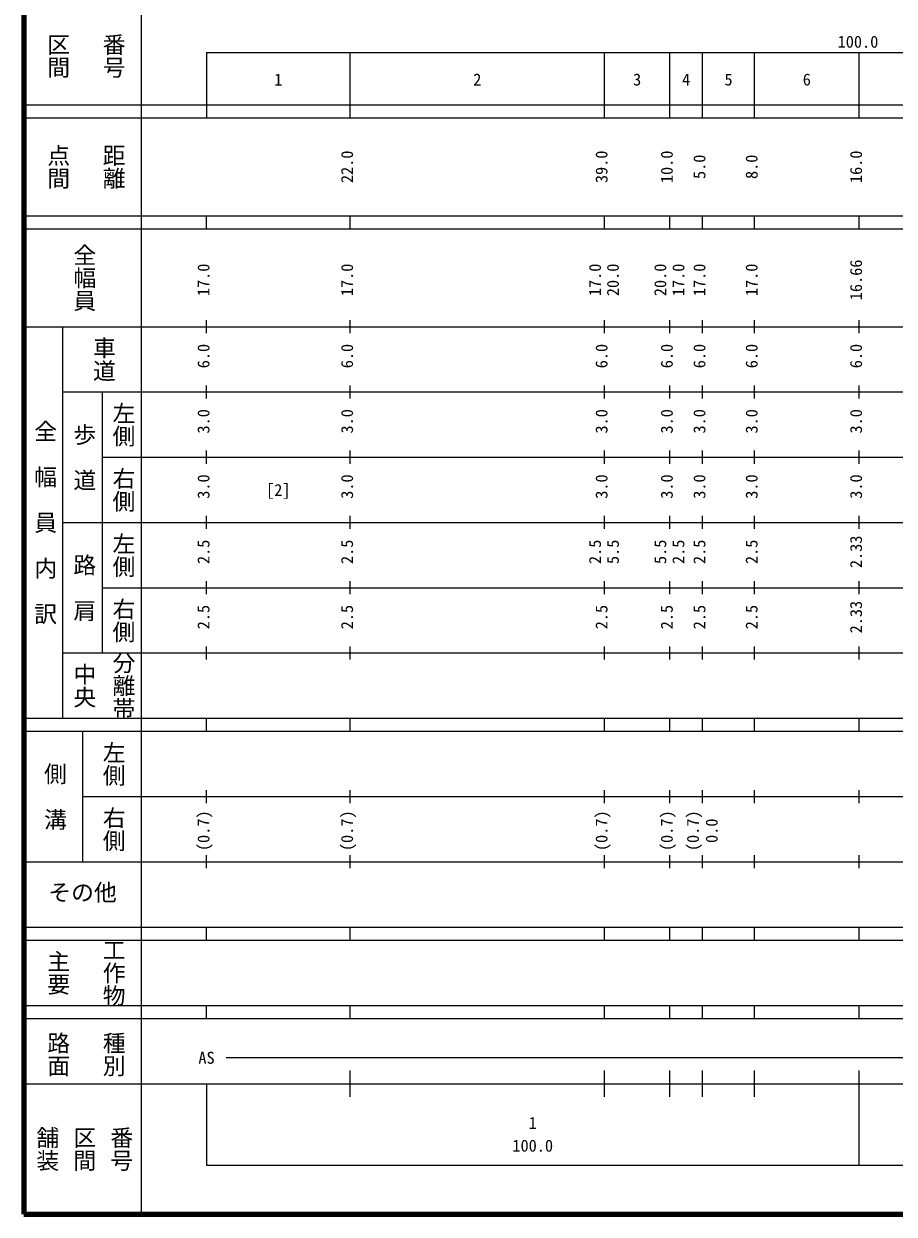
# Model space of a CAD drawing. Units: millimetres, scale not verified. Extents: x 40000 to 680000, y 20000 to 380000.
# Drawn here: x 40000 to 173388, y 20000 to 202409 of the extents above; entities that cross this region are included whole.
import ezdxf
from ezdxf.enums import TextEntityAlignment as Align

# ---------------------------------------------------------------- set-up
doc = ezdxf.new("R2010")
doc.units = ezdxf.units.MM
doc.header["$LTSCALE"] = 1000
doc.layers.add('M-TTL', color=2, linetype='Continuous', lineweight=140)
doc.layers.add('M-TTL-BAND', color=7, linetype='Continuous', lineweight=25)
doc.styles.add('@ＭＳ ゴシック', font='')
doc.styles.add('ＭＳ ゴシック', font='')
doc.styles.get('@ＭＳ ゴシック').set_extended_font_data('@MS Gothic')
doc.styles.get('ＭＳ ゴシック').set_extended_font_data('MS Gothic')

msp = doc.modelspace()

# ---------------------------------------------------------------- linework, layer by layer
at = {"layer": 'M-TTL'}
for p, q in [((40000, 380000), (40000, 20000)), ((40000, 20000), (680000, 20000))]:
    msp.add_line(p, q, dxfattribs=at)
at = {"layer": 'M-TTL-BAND'}
for p, q in [((58000, 370000), (58000, 20000)), ((68000, 198000), (579000, 198000)), ((68000, 198000), (68000, 188000)), ((90000, 188000), (90000, 198000)), ((129000, 188000), (129000, 198000)), ((139000, 188000), (139000, 198000)), ((144000, 188000), (144000, 198000)), ((152000, 188000), (152000, 198000)), ((168000, 188000), (168000, 198000)), ((40000, 190000), (579000, 190000)), ((40000, 188000), (579000, 188000)), ((40000, 173000), (579000, 173000)), ((68000, 171000), (68000, 173000)), ((90000, 171000), (90000, 173000)), ((129000, 171000), (129000, 173000)), ((139000, 171000), (139000, 173000)), ((144000, 171000), (144000, 173000)), ((152000, 171000), (152000, 173000)), ((168000, 171000), (168000, 173000)), ((40000, 171000), (579000, 171000)), ((68000, 155000), (68000, 157000)), ((90000, 155000), (90000, 157000)), ((129000, 155000), (129000, 157000)), ((139000, 155000), (139000, 157000)), ((144000, 155000), (144000, 157000)), ((152000, 155000), (152000, 157000)), ((168000, 155000), (168000, 157000)), ((40000, 156000), (579000, 156000)), ((46000, 96000), (46000, 156000)), ((46000, 146000), (579000, 146000)), ((52000, 146000), (52000, 106000)), ((68000, 145000), (68000, 147000)), ((90000, 145000), (90000, 147000)), ((129000, 145000), (129000, 147000)), ((139000, 145000), (139000, 147000)), ((144000, 145000), (144000, 147000)), ((152000, 145000), (152000, 147000)), ((168000, 145000), (168000, 147000)), ((68000, 135000), (68000, 137000)), ((90000, 135000), (90000, 137000)), ((129000, 135000), (129000, 137000)), ((139000, 135000), (139000, 137000)), ((144000, 135000), (144000, 137000)), ((152000, 135000), (152000, 137000)), ((168000, 135000), (168000, 137000)), ((52000, 136000), (579000, 136000)), ((46000, 126000), (579000, 126000)), ((68000, 125000), (68000, 127000)), ((90000, 125000), (90000, 127000)), ((129000, 125000), (129000, 127000)), ((139000, 125000), (139000, 127000)), ((144000, 125000), (144000, 127000)), ((152000, 125000), (152000, 127000)), ((168000, 125000), (168000, 127000)), ((68000, 115000), (68000, 117000)), ((90000, 115000), (90000, 117000)), ((129000, 115000), (129000, 117000)), ((139000, 115000), (139000, 117000)), ((144000, 115000), (144000, 117000)), ((152000, 115000), (152000, 117000)), ((168000, 115000), (168000, 117000)), ((52000, 116000), (579000, 116000)), ((46000, 106000), (579000, 106000)), ((68000, 105000), (68000, 107000)), ((90000, 105000), (90000, 107000)), ((129000, 105000), (129000, 107000)), ((139000, 105000), (139000, 107000)), ((144000, 105000), (144000, 107000)), ((152000, 105000), (152000, 107000)), ((168000, 105000), (168000, 107000)), ((40000, 96000), (579000, 96000)), ((68000, 94000), (68000, 96000)), ((90000, 94000), (90000, 96000)), ((129000, 94000), (129000, 96000)), ((139000, 94000), (139000, 96000)), ((144000, 94000), (144000, 96000)), ((152000, 94000), (152000, 96000)), ((168000, 94000), (168000, 96000)), ((40000, 94000), (579000, 94000)), ((49000, 94000), (49000, 74000)), ((49000, 84000), (579000, 84000)), ((68000, 83000), (68000, 85000)), ((90000, 83000), (90000, 85000)), ((129000, 83000), (129000, 85000)), ((139000, 83000), (139000, 85000)), ((144000, 83000), (144000, 85000)), ((152000, 83000), (152000, 85000)), ((168000, 83000), (168000, 85000)), ((68000, 73000), (68000, 75000)), ((90000, 73000), (90000, 75000)), ((129000, 73000), (129000, 75000)), ((139000, 73000), (139000, 75000)), ((144000, 73000), (144000, 75000)), ((152000, 73000), (152000, 75000)), ((168000, 73000), (168000, 75000)), ((40000, 74000), (579000, 74000)), ((40000, 64000), (579000, 64000)), ((68000, 62000), (68000, 64000)), ((90000, 62000), (90000, 64000)), ((129000, 62000), (129000, 64000)), ((139000, 62000), (139000, 64000)), ((144000, 62000), (144000, 64000)), ((152000, 62000), (152000, 64000)), ((168000, 62000), (168000, 64000)), ((40000, 62000), (579000, 62000)), ((40000, 52000), (579000, 52000)), ((68000, 50000), (68000, 52000)), ((90000, 50000), (90000, 52000)), ((129000, 50000), (129000, 52000)), ((139000, 50000), (139000, 52000)), ((144000, 50000), (144000, 52000)), ((152000, 50000), (152000, 52000)), ((168000, 50000), (168000, 52000)), ((40000, 50000), (579000, 50000)), ((71000, 44000), (396000, 44000)), ((90000, 38000), (90000, 42000)), ((129000, 38000), (129000, 42000)), ((139000, 38000), (139000, 42000)), ((144000, 38000), (144000, 42000)), ((152000, 38000), (152000, 42000)), ((168000, 27500), (168000, 42000)), ((40000, 40000), (579000, 40000)), ((68000, 40000), (68000, 27500)), ((68000, 27500), (579000, 27500))]:
    msp.add_line(p, q, dxfattribs=at)

# ---------------------------------------------------------------- texts
for s, height, rotation, style, p in [('番号', 2566, 270, '@ＭＳ ゴシック', (51750, 201000)), ('区間', 2566, 270, '@ＭＳ ゴシック', (43250, 201000)), ('点間', 2566, 270, '@ＭＳ ゴシック', (43250, 184000)), ('距離', 2566, 270, '@ＭＳ ゴシック', (51750, 184000)), ('22.0', 1833, 90, 'ＭＳ ゴシック', (91000, 178000)), ('39.0', 1833, 90, 'ＭＳ ゴシック', (130000, 178000)), ('10.0', 1833, 90, 'ＭＳ ゴシック', (140000, 178000)), ('16.0', 1833, 90, 'ＭＳ ゴシック', (169000, 178000)), ('5.0', 1833, 90, 'ＭＳ ゴシック', (145000, 178625)), ('8.0', 1833, 90, 'ＭＳ ゴシック', (153000, 178625)), ('全幅員', 2566, 270, '@ＭＳ ゴシック', (47250, 168750)), ('16.66', 1833, 90, 'ＭＳ ゴシック', (169000, 160049)), ('17.0', 1833, 90, 'ＭＳ ゴシック', (69000, 160674)), ('17.0', 1833, 90, 'ＭＳ ゴシック', (91000, 160674)), ('17.0', 1833, 90, 'ＭＳ ゴシック', (129000, 160674)), ('20.0', 1833, 90, 'ＭＳ ゴシック', (131744, 160674)), ('20.0', 1833, 90, 'ＭＳ ゴシック', (139000, 160674)), ('17.0', 1833, 90, 'ＭＳ ゴシック', (141779, 160674)), ('17.0', 1833, 90, 'ＭＳ ゴシック', (145000, 160674)), ('17.0', 1833, 90, 'ＭＳ ゴシック', (153000, 160674)), ('車道', 2566, 270, '@ＭＳ ゴシック', (50250, 154500)), ('6.0', 1833, 90, 'ＭＳ ゴシック', (69000, 149625)), ('6.0', 1833, 90, 'ＭＳ ゴシック', (91000, 149625)), ('6.0', 1833, 90, 'ＭＳ ゴシック', (130000, 149625)), ('6.0', 1833, 90, 'ＭＳ ゴシック', (140000, 149625)), ('6.0', 1833, 90, 'ＭＳ ゴシック', (145000, 149625)), ('6.0', 1833, 90, 'ＭＳ ゴシック', (153000, 149625)), ('6.0', 1833, 90, 'ＭＳ ゴシック', (169000, 149625)), ('左側', 2566, 270, '@ＭＳ ゴシック', (53250, 144500)), ('3.0', 1833, 90, 'ＭＳ ゴシック', (69000, 139625)), ('3.0', 1833, 90, 'ＭＳ ゴシック', (91000, 139625)), ('3.0', 1833, 90, 'ＭＳ ゴシック', (130000, 139625)), ('3.0', 1833, 90, 'ＭＳ ゴシック', (140000, 139625)), ('3.0', 1833, 90, 'ＭＳ ゴシック', (145000, 139625)), ('3.0', 1833, 90, 'ＭＳ ゴシック', (153000, 139625)), ('3.0', 1833, 90, 'ＭＳ ゴシック', (169000, 139625)), ('全\u3000幅\u3000員\u3000内\u3000訳', 2566, 270, '@ＭＳ ゴシック', (41250, 141750)), ('歩\u3000道', 2566, 270, '@ＭＳ ゴシック', (47250, 141250)), ('右側', 2566, 270, '@ＭＳ ゴシック', (53250, 134500)), ('3.0', 1833, 90, 'ＭＳ ゴシック', (69000, 129625)), ('3.0', 1833, 90, 'ＭＳ ゴシック', (91000, 129625)), ('3.0', 1833, 90, 'ＭＳ ゴシック', (130000, 129625)), ('3.0', 1833, 90, 'ＭＳ ゴシック', (140000, 129625)), ('3.0', 1833, 90, 'ＭＳ ゴシック', (145000, 129625)), ('3.0', 1833, 90, 'ＭＳ ゴシック', (153000, 129625)), ('3.0', 1833, 90, 'ＭＳ ゴシック', (169000, 129625)), ('左側', 2566, 270, '@ＭＳ ゴシック', (53250, 124500)), ('2.5', 1833, 90, 'ＭＳ ゴシック', (69000, 119625)), ('2.5', 1833, 90, 'ＭＳ ゴシック', (91000, 119625)), ('2.5', 1833, 90, 'ＭＳ ゴシック', (129000, 119625)), ('5.5', 1833, 90, 'ＭＳ ゴシック', (131744, 119625)), ('5.5', 1833, 90, 'ＭＳ ゴシック', (139000, 119625)), ('2.5', 1833, 90, 'ＭＳ ゴシック', (141779, 119625)), ('2.5', 1833, 90, 'ＭＳ ゴシック', (145000, 119625)), ('2.5', 1833, 90, 'ＭＳ ゴシック', (153000, 119625)), ('2.33', 1833, 90, 'ＭＳ ゴシック', (169000, 119000)), ('路\u3000肩', 2566, 270, '@ＭＳ ゴシック', (47250, 121250)), ('右側', 2566, 270, '@ＭＳ ゴシック', (53250, 114500)), ('2.5', 1833, 90, 'ＭＳ ゴシック', (69000, 109625)), ('2.5', 1833, 90, 'ＭＳ ゴシック', (91000, 109625)), ('2.5', 1833, 90, 'ＭＳ ゴシック', (130000, 109625)), ('2.5', 1833, 90, 'ＭＳ ゴシック', (140000, 109625)), ('2.5', 1833, 90, 'ＭＳ ゴシック', (145000, 109625)), ('2.5', 1833, 90, 'ＭＳ ゴシック', (153000, 109625)), ('2.33', 1833, 90, 'ＭＳ ゴシック', (169000, 109000)), ('分離帯', 2566, 270, '@ＭＳ ゴシック', (53250, 106250)), ('中央', 2566, 270, '@ＭＳ ゴシック', (47250, 104500)), ('左側', 2566, 270, '@ＭＳ ゴシック', (51750, 92500)), ('側\u3000溝', 2566, 270, '@ＭＳ ゴシック', (42750, 89250)), ('右側', 2566, 270, '@ＭＳ ゴシック', (51750, 82500)), ('(0.7)', 1833, 90, 'ＭＳ ゴシック', (69000, 75639)), ('(0.7)', 1833, 90, 'ＭＳ ゴシック', (91000, 75639)), ('(0.7)', 1833, 90, 'ＭＳ ゴシック', (130000, 75639)), ('(0.7)', 1833, 90, 'ＭＳ ゴシック', (140000, 75639)), ('(0.7)', 1833, 90, 'ＭＳ ゴシック', (144000, 75639)), ('0.0', 1833, 90, 'ＭＳ ゴシック', (146879, 76889)), ('主要', 2566, 270, '@ＭＳ ゴシック', (43250, 60500)), ('工作物', 2566, 270, '@ＭＳ ゴシック', (51750, 62250)), ('路面', 2566, 270, '@ＭＳ ゴシック', (43250, 48000)), ('種別', 2566, 270, '@ＭＳ ゴシック', (51750, 48000)), ('舗装', 2566, 270, '@ＭＳ ゴシック', (41583, 33500)), ('区間', 2566, 270, '@ＭＳ ゴシック', (47250, 33500)), ('番号', 2566, 270, '@ＭＳ ゴシック', (52917, 33500))]:
    msp.add_text(s, height=height, rotation=rotation, dxfattribs=dict(at, style=style)).set_placement(p, align=Align.BOTTOM_LEFT)
at = {"layer": 'M-TTL-BAND', "style": 'ＭＳ ゴシック'}
for s, height, p in [('100.0', 1833, (164719, 198195)), ('1', 1833, (78375, 192405)), ('2', 1833, (108875, 192405)), ('3', 1833, (133375, 192405)), ('4', 1833, (140875, 192405)), ('5', 1833, (147375, 192405)), ('6', 1833, (159375, 192405)), ('[2]', 1833, (77125, 129500)), ('その他', 2566, (43750, 67250)), ('AS', 1833, (66750, 42500)), ('1', 1833, (117375, 32523)), ('100.0', 1833, (114875, 29033))]:
    msp.add_text(s, height=height, dxfattribs=at).set_placement(p, align=Align.BOTTOM_LEFT)

doc.saveas('drawing.dxf')
